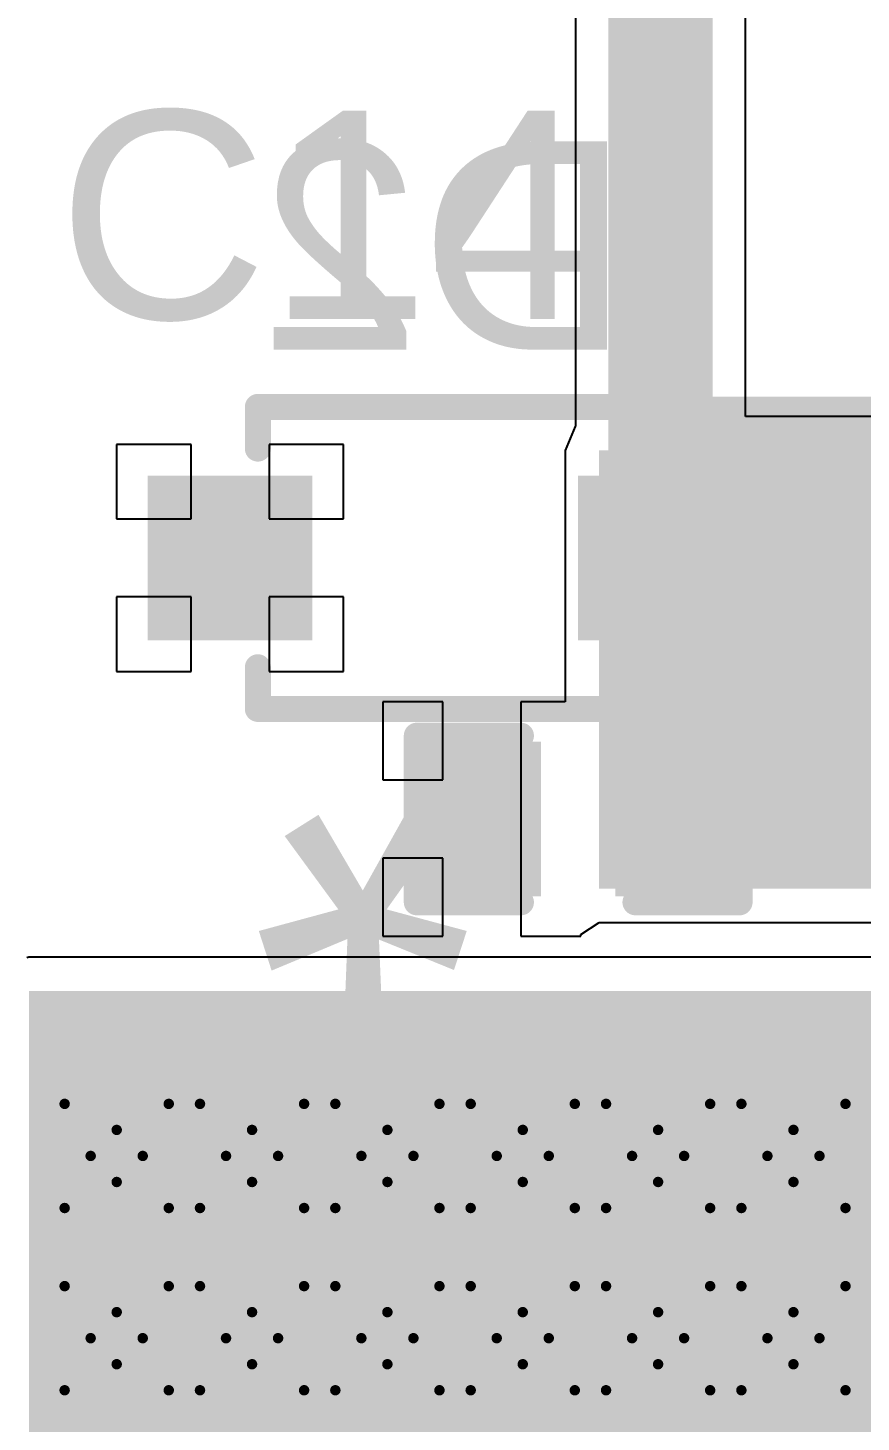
# Model space of a CAD drawing. Header units: millimetres. Extents: x -41 to 155, y -111 to 87.
# Drawn here: x -17.02 to -12.96, y -18.75 to -11.95 of the extents above; entities that cross this region are included whole.
import ezdxf

# ---------------------------------------------------------------- set-up
doc = ezdxf.new("R2010")
doc.units = ezdxf.units.MM
for name, color, linetype in [('BottomLayer', 5, 'Continuous'), ('BottomOverlay', 54, 'Continuous'), ('BottomPaste', 16, 'Continuous'), ('BottomSolder', 6, 'Continuous'), ('DrillDrawing', 1, 'Continuous'), ('Mechanical1', 6, 'Continuous'), ('Mechanical2', 216, 'Continuous'), ('TopLayer', 1, 'Continuous'), ('TopOverlay', 2, 'Continuous'), ('TopSolder', 216, 'Continuous'), ('ViaHoleLayer', 16, 'Continuous')]:
    doc.layers.add(name, color=color, linetype=linetype)
doc.styles.add('Arial', font='', dxfattribs={"height": 0.2})
doc.styles.get('Arial').set_extended_font_data('Arial')

# ---------------------------------------------------------------- blocks, each defined once
blk = doc.blocks.new('C___0402_B_58')
at = {"layer": 'BottomLayer'}
for points in [[(-0.2413, 0.3175), (-0.2413, -0.3175), (-0.6985, -0.3175), (-0.6985, 0.3175)], [(0.6985, 0.3175), (0.6985, -0.3175), (0.2413, -0.3175), (0.2413, 0.3175)]]:
    blk.add_hatch(color=5, dxfattribs=at).paths.add_polyline_path(points)
at = {"layer": 'BottomPaste'}
for points in [[(-0.2413, 0.3175), (-0.2413, -0.3175), (-0.6985, -0.3175), (-0.6985, 0.3175)], [(0.6985, 0.3175), (0.6985, -0.3175), (0.2413, -0.3175), (0.2413, 0.3175)]]:
    blk.add_hatch(color=16, dxfattribs=at).paths.add_polyline_path(points)
at = {"layer": 'BottomSolder'}
for points in [[(-0.1813, 0.3775), (-0.1813, -0.3775), (-0.7585, -0.3775), (-0.7585, 0.3775)], [(0.7585, 0.3775), (0.7585, -0.3775), (0.1813, -0.3775), (0.1813, 0.3775)]]:
    blk.add_hatch(color=6, dxfattribs=at).paths.add_polyline_path(points)
at = {"layer": 'BottomOverlay', "const_width": 0.127}
for points in [[(-0.7874, 0.4064), (-0.2794, 0.4064)], [(-0.7874, -0.4064), (-0.7874, 0.4064)], [(0.2794, 0.4064), (0.7874, 0.4064)], [(0.7874, -0.4064), (0.7874, 0.4064)], [(-0.7874, -0.4064), (-0.2794, -0.4064)], [(0.2794, -0.4064), (0.7874, -0.4064)]]:
    blk.add_lwpolyline(points, dxfattribs=at)
at = {"layer": 'BottomOverlay', "const_width": 0.0635}
for points in [[(-0.8191, 0.4064, 1), (-0.7556, 0.4064, 1)], [(-0.8191, 0.4064, 1), (-0.7556, 0.4064, 1)], [(-0.3111, 0.4064, 1), (-0.2477, 0.4064, 1)], [(0.2477, 0.4064, 1), (0.3111, 0.4064, 1)], [(0.7556, 0.4064, 1), (0.8191, 0.4064, 1)], [(0.7556, 0.4064, 1), (0.8191, 0.4064, 1)], [(-0.8191, -0.4064, 1), (-0.7556, -0.4064, 1)], [(-0.8191, -0.4064, 1), (-0.7556, -0.4064, 1)], [(-0.3111, -0.4064, 1), (-0.2477, -0.4064, 1)], [(0.2477, -0.4064, 1), (0.3111, -0.4064, 1)], [(0.7556, -0.4064, 1), (0.8191, -0.4064, 1)], [(0.7556, -0.4064, 1), (0.8191, -0.4064, 1)]]:
    blk.add_lwpolyline(points, format="xyb", close=True, dxfattribs=at)
blk = doc.blocks.new('SOD323F_B_98')
at = {"layer": 'BottomLayer'}
for points in [[(-1.35, 0.3), (-0.75, 0.3), (-0.75, -0.3), (-1.35, -0.3)], [(0.75, 0.3), (1.35, 0.3), (1.35, -0.3), (0.75, -0.3)]]:
    blk.add_hatch(color=5, dxfattribs=at).paths.add_polyline_path(points)
at = {"layer": 'BottomOverlay'}
for points in [[(0.9884, 0.3802), (2.1082, 0.3802), (2.1082, 0.7866), (0.9884, 0.7866)], [(1.4224, -0.4572), (2.1082, -0.4572), (2.1082, 0.4064), (1.4224, 0.4064)], [(0.9884, -0.7882), (2.1082, -0.7882), (2.1082, -0.3818), (0.9884, -0.3818)]]:
    blk.add_hatch(color=54, dxfattribs=at).paths.add_polyline_path(points)
at = {"layer": 'BottomPaste'}
for points in [[(-1.35, 0.3), (-0.75, 0.3), (-0.75, -0.3), (-1.35, -0.3)], [(0.75, 0.3), (1.35, 0.3), (1.35, -0.3), (0.75, -0.3)]]:
    blk.add_hatch(color=16, dxfattribs=at).paths.add_polyline_path(points)
at = {"layer": 'BottomSolder'}
for points in [[(-1.4516, 0.4016), (-0.6484, 0.4016), (-0.6484, -0.4016), (-1.4516, -0.4016)], [(0.6484, 0.4016), (1.4516, 0.4016), (1.4516, -0.4016), (0.6484, -0.4016)]]:
    blk.add_hatch(color=6, dxfattribs=at).paths.add_polyline_path(points)
at = {"layer": 'BottomOverlay', "const_width": 0.127}
for points in [[(-0.9144, 0.7366), (0.9884, 0.7366)], [(-0.9144, 0.5334), (-0.9144, 0.7366)], [(-0.9144, -0.7366), (-0.9144, -0.5334)], [(-0.9144, -0.7366), (0.9884, -0.7366)]]:
    blk.add_lwpolyline(points, dxfattribs=at)
at = {"layer": 'BottomOverlay', "const_width": 0.0635}
for points in [[(-0.9461, 0.7366, 1), (-0.8827, 0.7366, 1)], [(-0.9461, 0.7366, 1), (-0.8827, 0.7366, 1)], [(0.9567, 0.7366, 1), (1.0202, 0.7366, 1)], [(-0.9461, 0.5334, 1), (-0.8827, 0.5334, 1)], [(-0.9461, -0.5334, 1), (-0.8827, -0.5334, 1)], [(-0.9461, -0.7366, 1), (-0.8827, -0.7366, 1)], [(-0.9461, -0.7366, 1), (-0.8827, -0.7366, 1)], [(0.9567, -0.7366, 1), (1.0202, -0.7366, 1)]]:
    blk.add_lwpolyline(points, format="xyb", close=True, dxfattribs=at)

msp = doc.modelspace()

# ---------------------------------------------------------------- hatches: boundary and pattern name
at = {"layer": 'BottomLayer'}
msp.add_hatch(color=5, dxfattribs=at).paths.add_polyline_path([(-14.236, -16.1517), (-11.8746, -16.1517), (-11.8746, -14.014), (-14.236, -14.014)])
h = msp.add_hatch(color=5, dxfattribs=at)
edge = h.paths.add_edge_path()
edge.add_arc((-16.5893, -17.4561), 0.3, 0, 360)
h = msp.add_hatch(color=5, dxfattribs=at)
edge = h.paths.add_edge_path()
edge.add_arc((-15.9289, -17.4561), 0.3, 0, 360)
h = msp.add_hatch(color=5, dxfattribs=at)
edge = h.paths.add_edge_path()
edge.add_arc((-15.2685, -17.4561), 0.3, 0, 360)
h = msp.add_hatch(color=5, dxfattribs=at)
edge = h.paths.add_edge_path()
edge.add_arc((-14.6081, -17.4561), 0.3, 0, 360)
h = msp.add_hatch(color=5, dxfattribs=at)
edge = h.paths.add_edge_path()
edge.add_arc((-13.9477, -17.4561), 0.3, 0, 360)
h = msp.add_hatch(color=5, dxfattribs=at)
edge = h.paths.add_edge_path()
edge.add_arc((-13.2873, -17.4561), 0.3, 0, 360)
h = msp.add_hatch(color=5, dxfattribs=at)
edge = h.paths.add_edge_path()
edge.add_arc((-16.5893, -18.3451), 0.3, 0, 360)
h = msp.add_hatch(color=5, dxfattribs=at)
edge = h.paths.add_edge_path()
edge.add_arc((-15.9289, -18.3451), 0.3, 0, 360)
h = msp.add_hatch(color=5, dxfattribs=at)
edge = h.paths.add_edge_path()
edge.add_arc((-15.2685, -18.3451), 0.3, 0, 360)
h = msp.add_hatch(color=5, dxfattribs=at)
edge = h.paths.add_edge_path()
edge.add_arc((-14.6081, -18.3451), 0.3, 0, 360)
h = msp.add_hatch(color=5, dxfattribs=at)
edge = h.paths.add_edge_path()
edge.add_arc((-13.9477, -18.3451), 0.3, 0, 360)
h = msp.add_hatch(color=5, dxfattribs=at)
edge = h.paths.add_edge_path()
edge.add_arc((-13.2873, -18.3451), 0.3, 0, 360)
at = {"layer": 'BottomSolder'}
h = msp.add_hatch(color=6, dxfattribs=at)
edge = h.paths.add_edge_path()
edge.add_arc((-16.5893, -17.4561), 0.4016, 0, 360)
h = msp.add_hatch(color=6, dxfattribs=at)
edge = h.paths.add_edge_path()
edge.add_arc((-15.9289, -17.4561), 0.4016, 0, 360)
h = msp.add_hatch(color=6, dxfattribs=at)
edge = h.paths.add_edge_path()
edge.add_arc((-15.2685, -17.4561), 0.4016, 0, 360)
h = msp.add_hatch(color=6, dxfattribs=at)
edge = h.paths.add_edge_path()
edge.add_arc((-14.6081, -17.4561), 0.4016, 0, 360)
h = msp.add_hatch(color=6, dxfattribs=at)
edge = h.paths.add_edge_path()
edge.add_arc((-13.9477, -17.4561), 0.4016, 0, 360)
h = msp.add_hatch(color=6, dxfattribs=at)
edge = h.paths.add_edge_path()
edge.add_arc((-13.2873, -17.4561), 0.4016, 0, 360)
h = msp.add_hatch(color=6, dxfattribs=at)
edge = h.paths.add_edge_path()
edge.add_arc((-12.6269, -17.4561), 0.4016, 0, 360)
h = msp.add_hatch(color=6, dxfattribs=at)
edge = h.paths.add_edge_path()
edge.add_arc((-16.5893, -18.3451), 0.4016, 0, 360)
h = msp.add_hatch(color=6, dxfattribs=at)
edge = h.paths.add_edge_path()
edge.add_arc((-15.9289, -18.3451), 0.4016, 0, 360)
h = msp.add_hatch(color=6, dxfattribs=at)
edge = h.paths.add_edge_path()
edge.add_arc((-15.2685, -18.3451), 0.4016, 0, 360)
h = msp.add_hatch(color=6, dxfattribs=at)
edge = h.paths.add_edge_path()
edge.add_arc((-14.6081, -18.3451), 0.4016, 0, 360)
h = msp.add_hatch(color=6, dxfattribs=at)
edge = h.paths.add_edge_path()
edge.add_arc((-13.9477, -18.3451), 0.4016, 0, 360)
h = msp.add_hatch(color=6, dxfattribs=at)
edge = h.paths.add_edge_path()
edge.add_arc((-13.2873, -18.3451), 0.4016, 0, 360)
h = msp.add_hatch(color=6, dxfattribs=at)
edge = h.paths.add_edge_path()
edge.add_arc((-12.6269, -18.3451), 0.4016, 0, 360)
at = {"layer": 'TopLayer'}
msp.add_hatch(color=1, dxfattribs=at).paths.add_polyline_path([(-17.018, -20.1549), (-10.3251, -20.1549), (-10.3251, -16.6515), (-17.018, -16.6515)])
h = msp.add_hatch(color=1, dxfattribs=at)
edge = h.paths.add_edge_path()
edge.add_arc((-16.5893, -17.4561), 0.3, 0, 360)
h = msp.add_hatch(color=1, dxfattribs=at)
edge = h.paths.add_edge_path()
edge.add_arc((-15.9289, -17.4561), 0.3, 0, 360)
h = msp.add_hatch(color=1, dxfattribs=at)
edge = h.paths.add_edge_path()
edge.add_arc((-15.2685, -17.4561), 0.3, 0, 360)
h = msp.add_hatch(color=1, dxfattribs=at)
edge = h.paths.add_edge_path()
edge.add_arc((-14.6081, -17.4561), 0.3, 0, 360)
h = msp.add_hatch(color=1, dxfattribs=at)
edge = h.paths.add_edge_path()
edge.add_arc((-13.9477, -17.4561), 0.3, 0, 360)
h = msp.add_hatch(color=1, dxfattribs=at)
edge = h.paths.add_edge_path()
edge.add_arc((-13.2873, -17.4561), 0.3, 0, 360)
h = msp.add_hatch(color=1, dxfattribs=at)
edge = h.paths.add_edge_path()
edge.add_arc((-16.5893, -18.3451), 0.3, 0, 360)
h = msp.add_hatch(color=1, dxfattribs=at)
edge = h.paths.add_edge_path()
edge.add_arc((-15.9289, -18.3451), 0.3, 0, 360)
h = msp.add_hatch(color=1, dxfattribs=at)
edge = h.paths.add_edge_path()
edge.add_arc((-15.2685, -18.3451), 0.3, 0, 360)
h = msp.add_hatch(color=1, dxfattribs=at)
edge = h.paths.add_edge_path()
edge.add_arc((-14.6081, -18.3451), 0.3, 0, 360)
h = msp.add_hatch(color=1, dxfattribs=at)
edge = h.paths.add_edge_path()
edge.add_arc((-13.9477, -18.3451), 0.3, 0, 360)
h = msp.add_hatch(color=1, dxfattribs=at)
edge = h.paths.add_edge_path()
edge.add_arc((-13.2873, -18.3451), 0.3, 0, 360)
at = {"layer": 'TopSolder'}
h = msp.add_hatch(color=216, dxfattribs=at)
edge = h.paths.add_edge_path()
edge.add_arc((-16.5893, -17.4561), 0.4016, 0, 360)
h = msp.add_hatch(color=216, dxfattribs=at)
edge = h.paths.add_edge_path()
edge.add_arc((-15.9289, -17.4561), 0.4016, 0, 360)
h = msp.add_hatch(color=216, dxfattribs=at)
edge = h.paths.add_edge_path()
edge.add_arc((-15.2685, -17.4561), 0.4016, 0, 360)
h = msp.add_hatch(color=216, dxfattribs=at)
edge = h.paths.add_edge_path()
edge.add_arc((-14.6081, -17.4561), 0.4016, 0, 360)
h = msp.add_hatch(color=216, dxfattribs=at)
edge = h.paths.add_edge_path()
edge.add_arc((-13.9477, -17.4561), 0.4016, 0, 360)
h = msp.add_hatch(color=216, dxfattribs=at)
edge = h.paths.add_edge_path()
edge.add_arc((-13.2873, -17.4561), 0.4016, 0, 360)
h = msp.add_hatch(color=216, dxfattribs=at)
edge = h.paths.add_edge_path()
edge.add_arc((-12.6269, -17.4561), 0.4016, 0, 360)
h = msp.add_hatch(color=216, dxfattribs=at)
edge = h.paths.add_edge_path()
edge.add_arc((-16.5893, -18.3451), 0.4016, 0, 360)
h = msp.add_hatch(color=216, dxfattribs=at)
edge = h.paths.add_edge_path()
edge.add_arc((-15.9289, -18.3451), 0.4016, 0, 360)
h = msp.add_hatch(color=216, dxfattribs=at)
edge = h.paths.add_edge_path()
edge.add_arc((-15.2685, -18.3451), 0.4016, 0, 360)
h = msp.add_hatch(color=216, dxfattribs=at)
edge = h.paths.add_edge_path()
edge.add_arc((-14.6081, -18.3451), 0.4016, 0, 360)
h = msp.add_hatch(color=216, dxfattribs=at)
edge = h.paths.add_edge_path()
edge.add_arc((-13.9477, -18.3451), 0.4016, 0, 360)
h = msp.add_hatch(color=216, dxfattribs=at)
edge = h.paths.add_edge_path()
edge.add_arc((-13.2873, -18.3451), 0.4016, 0, 360)
h = msp.add_hatch(color=216, dxfattribs=at)
edge = h.paths.add_edge_path()
edge.add_arc((-12.6269, -18.3451), 0.4016, 0, 360)
at = {"layer": 'ViaHoleLayer'}
h = msp.add_hatch(color=16, dxfattribs=at)
edge = h.paths.add_edge_path()
edge.add_arc((-16.5893, -17.4561), 0.15, 0, 360)
h = msp.add_hatch(color=16, dxfattribs=at)
edge = h.paths.add_edge_path()
edge.add_arc((-15.9289, -17.4561), 0.15, 0, 360)
h = msp.add_hatch(color=16, dxfattribs=at)
edge = h.paths.add_edge_path()
edge.add_arc((-15.2685, -17.4561), 0.15, 0, 360)
h = msp.add_hatch(color=16, dxfattribs=at)
edge = h.paths.add_edge_path()
edge.add_arc((-14.6081, -17.4561), 0.15, 0, 360)
h = msp.add_hatch(color=16, dxfattribs=at)
edge = h.paths.add_edge_path()
edge.add_arc((-13.9477, -17.4561), 0.15, 0, 360)
h = msp.add_hatch(color=16, dxfattribs=at)
edge = h.paths.add_edge_path()
edge.add_arc((-13.2873, -17.4561), 0.15, 0, 360)
h = msp.add_hatch(color=16, dxfattribs=at)
edge = h.paths.add_edge_path()
edge.add_arc((-16.5893, -18.3451), 0.15, 0, 360)
h = msp.add_hatch(color=16, dxfattribs=at)
edge = h.paths.add_edge_path()
edge.add_arc((-15.9289, -18.3451), 0.15, 0, 360)
h = msp.add_hatch(color=16, dxfattribs=at)
edge = h.paths.add_edge_path()
edge.add_arc((-15.2685, -18.3451), 0.15, 0, 360)
h = msp.add_hatch(color=16, dxfattribs=at)
edge = h.paths.add_edge_path()
edge.add_arc((-14.6081, -18.3451), 0.15, 0, 360)
h = msp.add_hatch(color=16, dxfattribs=at)
edge = h.paths.add_edge_path()
edge.add_arc((-13.9477, -18.3451), 0.15, 0, 360)
h = msp.add_hatch(color=16, dxfattribs=at)
edge = h.paths.add_edge_path()
edge.add_arc((-13.2873, -18.3451), 0.15, 0, 360)

# ---------------------------------------------------------------- linework, layer by layer
at = {"layer": 'BottomLayer'}
for p, q in [((-13.5217, -13.849), (-13.5217, -10.6766)), ((-14.3504, -10.8482), (-14.3504, -13.8964)), ((-11.8746, -13.849), (-13.5217, -13.849)), ((-14.3527, -13.8973), (-14.401, -14.014)), ((-14.3504, -13.8964), (-14.3527, -13.8973)), ((-16.2266, -13.9848), (-16.5901, -13.9848)), ((-16.5901, -13.9848), (-16.5901, -14.3483)), ((-16.2266, -14.3483), (-16.2266, -13.9848)), ((-15.4821, -13.9848), (-15.8456, -13.9848)), ((-15.8456, -13.9848), (-15.8456, -14.3483)), ((-15.4821, -14.3483), (-15.4821, -13.9848)), ((-14.401, -14.014), (-14.401, -15.2409)), ((-16.5901, -14.3483), (-16.2266, -14.3483)), ((-15.8456, -14.3483), (-15.4821, -14.3483)), ((-16.2266, -14.7293), (-16.5901, -14.7293)), ((-16.5901, -14.7293), (-16.5901, -15.0928)), ((-16.2266, -15.0928), (-16.2266, -14.7293)), ((-15.4821, -14.7293), (-15.8456, -14.7293)), ((-15.8456, -14.7293), (-15.8456, -15.0928)), ((-15.4821, -15.0928), (-15.4821, -14.7293)), ((-16.5901, -15.0928), (-16.2266, -15.0928)), ((-15.8456, -15.0928), (-15.4821, -15.0928)), ((-14.998, -15.2409), (-15.2901, -15.2409)), ((-15.2901, -15.2409), (-15.2901, -15.6219)), ((-14.998, -15.6219), (-14.998, -15.2409)), ((-14.401, -15.2409), (-14.617, -15.2409)), ((-14.617, -15.2409), (-14.617, -15.8124)), ((-15.2901, -15.6219), (-14.998, -15.6219)), ((-14.617, -15.8124), (-14.617, -16.3839)), ((-14.998, -16.0029), (-15.2901, -16.0029)), ((-15.2901, -16.0029), (-15.2901, -16.3839)), ((-14.998, -16.3839), (-14.998, -16.0029)), ((-14.3249, -16.376), (-14.236, -16.3166)), ((-14.236, -16.3166), (-12.8423, -16.3166)), ((-15.2901, -16.3839), (-14.998, -16.3839)), ((-14.617, -16.3839), (-14.3249, -16.3839)), ((-14.3249, -16.3839), (-14.3249, -16.376))]:
    msp.add_line(p, q, dxfattribs=at)
at = {"layer": 'BottomLayer', "const_width": 0.508}
msp.add_lwpolyline([(-13.9361, -14.5388), (-13.9361, -10.6765)], dxfattribs=at)
at = {"layer": 'BottomLayer', "const_width": 0.254}
msp.add_lwpolyline([(-14.0631, -14.5388, 1), (-13.8091, -14.5388, 1)], format="xyb", close=True, dxfattribs=at)
at = {"layer": 'DrillDrawing', "const_width": 0.0508}
for points in [[(-16.8433, -17.2021), (-16.5893, -17.3291)], [(-16.8433, -17.2021), (-16.7163, -17.4561)], [(-16.5893, -17.3291), (-16.3353, -17.2021)], [(-16.4623, -17.4561), (-16.3353, -17.2021)], [(-16.1829, -17.2021), (-15.9289, -17.3291)], [(-16.1829, -17.2021), (-16.0559, -17.4561)], [(-15.9289, -17.3291), (-15.6749, -17.2021)], [(-15.8019, -17.4561), (-15.6749, -17.2021)], [(-15.5225, -17.2021), (-15.2685, -17.3291)], [(-15.5225, -17.2021), (-15.3955, -17.4561)], [(-15.2685, -17.3291), (-15.0145, -17.2021)], [(-15.1415, -17.4561), (-15.0145, -17.2021)], [(-14.8621, -17.2021), (-14.6081, -17.3291)], [(-14.8621, -17.2021), (-14.7351, -17.4561)], [(-14.6081, -17.3291), (-14.3541, -17.2021)], [(-14.4811, -17.4561), (-14.3541, -17.2021)], [(-14.2017, -17.2021), (-13.9477, -17.3291)], [(-14.2017, -17.2021), (-14.0747, -17.4561)], [(-13.9477, -17.3291), (-13.6937, -17.2021)], [(-13.8207, -17.4561), (-13.6937, -17.2021)], [(-13.5413, -17.2021), (-13.2873, -17.3291)], [(-13.5413, -17.2021), (-13.4143, -17.4561)], [(-13.2873, -17.3291), (-13.0333, -17.2021)], [(-13.1603, -17.4561), (-13.0333, -17.2021)], [(-16.8433, -17.7101), (-16.7163, -17.4561)], [(-16.4623, -17.4561), (-16.3353, -17.7101)], [(-16.1829, -17.7101), (-16.0559, -17.4561)], [(-15.8019, -17.4561), (-15.6749, -17.7101)], [(-15.5225, -17.7101), (-15.3955, -17.4561)], [(-15.1415, -17.4561), (-15.0145, -17.7101)], [(-14.8621, -17.7101), (-14.7351, -17.4561)], [(-14.4811, -17.4561), (-14.3541, -17.7101)], [(-14.2017, -17.7101), (-14.0747, -17.4561)], [(-13.8207, -17.4561), (-13.6937, -17.7101)], [(-13.5413, -17.7101), (-13.4143, -17.4561)], [(-13.1603, -17.4561), (-13.0333, -17.7101)], [(-16.8433, -17.7101), (-16.5893, -17.5831)], [(-16.5893, -17.5831), (-16.3353, -17.7101)], [(-16.1829, -17.7101), (-15.9289, -17.5831)], [(-15.9289, -17.5831), (-15.6749, -17.7101)], [(-15.5225, -17.7101), (-15.2685, -17.5831)], [(-15.2685, -17.5831), (-15.0145, -17.7101)], [(-14.8621, -17.7101), (-14.6081, -17.5831)], [(-14.6081, -17.5831), (-14.3541, -17.7101)], [(-14.2017, -17.7101), (-13.9477, -17.5831)], [(-13.9477, -17.5831), (-13.6937, -17.7101)], [(-13.5413, -17.7101), (-13.2873, -17.5831)], [(-13.2873, -17.5831), (-13.0333, -17.7101)], [(-16.8433, -18.0911), (-16.5893, -18.2181)], [(-16.8433, -18.0911), (-16.7163, -18.3451)], [(-16.5893, -18.2181), (-16.3353, -18.0911)], [(-16.4623, -18.3451), (-16.3353, -18.0911)], [(-16.1829, -18.0911), (-15.9289, -18.2181)], [(-16.1829, -18.0911), (-16.0559, -18.3451)], [(-15.9289, -18.2181), (-15.6749, -18.0911)], [(-15.8019, -18.3451), (-15.6749, -18.0911)], [(-15.5225, -18.0911), (-15.2685, -18.2181)], [(-15.5225, -18.0911), (-15.3955, -18.3451)], [(-15.2685, -18.2181), (-15.0145, -18.0911)], [(-15.1415, -18.3451), (-15.0145, -18.0911)], [(-14.8621, -18.0911), (-14.6081, -18.2181)], [(-14.8621, -18.0911), (-14.7351, -18.3451)], [(-14.6081, -18.2181), (-14.3541, -18.0911)], [(-14.4811, -18.3451), (-14.3541, -18.0911)], [(-14.2017, -18.0911), (-13.9477, -18.2181)], [(-14.2017, -18.0911), (-14.0747, -18.3451)], [(-13.9477, -18.2181), (-13.6937, -18.0911)], [(-13.8207, -18.3451), (-13.6937, -18.0911)], [(-13.5413, -18.0911), (-13.2873, -18.2181)], [(-13.5413, -18.0911), (-13.4143, -18.3451)], [(-13.2873, -18.2181), (-13.0333, -18.0911)], [(-13.1603, -18.3451), (-13.0333, -18.0911)], [(-16.8433, -18.5991), (-16.7163, -18.3451)], [(-16.4623, -18.3451), (-16.3353, -18.5991)], [(-16.1829, -18.5991), (-16.0559, -18.3451)], [(-15.8019, -18.3451), (-15.6749, -18.5991)], [(-15.5225, -18.5991), (-15.3955, -18.3451)], [(-15.1415, -18.3451), (-15.0145, -18.5991)], [(-14.8621, -18.5991), (-14.7351, -18.3451)], [(-14.4811, -18.3451), (-14.3541, -18.5991)], [(-14.2017, -18.5991), (-14.0747, -18.3451)], [(-13.8207, -18.3451), (-13.6937, -18.5991)], [(-13.5413, -18.5991), (-13.4143, -18.3451)], [(-13.1603, -18.3451), (-13.0333, -18.5991)], [(-16.8433, -18.5991), (-16.5893, -18.4721)], [(-16.5893, -18.4721), (-16.3353, -18.5991)], [(-16.1829, -18.5991), (-15.9289, -18.4721)], [(-15.9289, -18.4721), (-15.6749, -18.5991)], [(-15.5225, -18.5991), (-15.2685, -18.4721)], [(-15.2685, -18.4721), (-15.0145, -18.5991)], [(-14.8621, -18.5991), (-14.6081, -18.4721)], [(-14.6081, -18.4721), (-14.3541, -18.5991)], [(-14.2017, -18.5991), (-13.9477, -18.4721)], [(-13.9477, -18.4721), (-13.6937, -18.5991)], [(-13.5413, -18.5991), (-13.2873, -18.4721)], [(-13.2873, -18.4721), (-13.0333, -18.5991)]]:
    msp.add_lwpolyline(points, dxfattribs=at)
at = {"layer": 'DrillDrawing', "const_width": 0.0254}
for points in [[(-16.856, -17.2021, 1), (-16.8306, -17.2021, 1)], [(-16.856, -17.2021, 1), (-16.8306, -17.2021, 1)], [(-16.348, -17.2021, 1), (-16.3226, -17.2021, 1)], [(-16.348, -17.2021, 1), (-16.3226, -17.2021, 1)], [(-16.1956, -17.2021, 1), (-16.1702, -17.2021, 1)], [(-16.1956, -17.2021, 1), (-16.1702, -17.2021, 1)], [(-15.6876, -17.2021, 1), (-15.6622, -17.2021, 1)], [(-15.6876, -17.2021, 1), (-15.6622, -17.2021, 1)], [(-15.5352, -17.2021, 1), (-15.5098, -17.2021, 1)], [(-15.5352, -17.2021, 1), (-15.5098, -17.2021, 1)], [(-15.0272, -17.2021, 1), (-15.0018, -17.2021, 1)], [(-15.0272, -17.2021, 1), (-15.0018, -17.2021, 1)], [(-14.8748, -17.2021, 1), (-14.8494, -17.2021, 1)], [(-14.8748, -17.2021, 1), (-14.8494, -17.2021, 1)], [(-14.3668, -17.2021, 1), (-14.3414, -17.2021, 1)], [(-14.3668, -17.2021, 1), (-14.3414, -17.2021, 1)], [(-14.2144, -17.2021, 1), (-14.189, -17.2021, 1)], [(-14.2144, -17.2021, 1), (-14.189, -17.2021, 1)], [(-13.7064, -17.2021, 1), (-13.681, -17.2021, 1)], [(-13.7064, -17.2021, 1), (-13.681, -17.2021, 1)], [(-13.554, -17.2021, 1), (-13.5286, -17.2021, 1)], [(-13.554, -17.2021, 1), (-13.5286, -17.2021, 1)], [(-13.046, -17.2021, 1), (-13.0206, -17.2021, 1)], [(-13.046, -17.2021, 1), (-13.0206, -17.2021, 1)], [(-16.602, -17.3291, 1), (-16.5766, -17.3291, 1)], [(-16.602, -17.3291, 1), (-16.5766, -17.3291, 1)], [(-15.9416, -17.3291, 1), (-15.9162, -17.3291, 1)], [(-15.9416, -17.3291, 1), (-15.9162, -17.3291, 1)], [(-15.2812, -17.3291, 1), (-15.2558, -17.3291, 1)], [(-15.2812, -17.3291, 1), (-15.2558, -17.3291, 1)], [(-14.6208, -17.3291, 1), (-14.5954, -17.3291, 1)], [(-14.6208, -17.3291, 1), (-14.5954, -17.3291, 1)], [(-13.9604, -17.3291, 1), (-13.935, -17.3291, 1)], [(-13.9604, -17.3291, 1), (-13.935, -17.3291, 1)], [(-13.3, -17.3291, 1), (-13.2746, -17.3291, 1)], [(-13.3, -17.3291, 1), (-13.2746, -17.3291, 1)], [(-16.729, -17.4561, 1), (-16.7036, -17.4561, 1)], [(-16.729, -17.4561, 1), (-16.7036, -17.4561, 1)], [(-16.475, -17.4561, 1), (-16.4496, -17.4561, 1)], [(-16.475, -17.4561, 1), (-16.4496, -17.4561, 1)], [(-16.0686, -17.4561, 1), (-16.0432, -17.4561, 1)], [(-16.0686, -17.4561, 1), (-16.0432, -17.4561, 1)], [(-15.8146, -17.4561, 1), (-15.7892, -17.4561, 1)], [(-15.8146, -17.4561, 1), (-15.7892, -17.4561, 1)], [(-15.4082, -17.4561, 1), (-15.3828, -17.4561, 1)], [(-15.4082, -17.4561, 1), (-15.3828, -17.4561, 1)], [(-15.1542, -17.4561, 1), (-15.1288, -17.4561, 1)], [(-15.1542, -17.4561, 1), (-15.1288, -17.4561, 1)], [(-14.7478, -17.4561, 1), (-14.7224, -17.4561, 1)], [(-14.7478, -17.4561, 1), (-14.7224, -17.4561, 1)], [(-14.4938, -17.4561, 1), (-14.4684, -17.4561, 1)], [(-14.4938, -17.4561, 1), (-14.4684, -17.4561, 1)], [(-14.0874, -17.4561, 1), (-14.062, -17.4561, 1)], [(-14.0874, -17.4561, 1), (-14.062, -17.4561, 1)], [(-13.8334, -17.4561, 1), (-13.808, -17.4561, 1)], [(-13.8334, -17.4561, 1), (-13.808, -17.4561, 1)], [(-13.427, -17.4561, 1), (-13.4016, -17.4561, 1)], [(-13.427, -17.4561, 1), (-13.4016, -17.4561, 1)], [(-13.173, -17.4561, 1), (-13.1476, -17.4561, 1)], [(-13.173, -17.4561, 1), (-13.1476, -17.4561, 1)], [(-16.602, -17.5831, 1), (-16.5766, -17.5831, 1)], [(-16.602, -17.5831, 1), (-16.5766, -17.5831, 1)], [(-15.9416, -17.5831, 1), (-15.9162, -17.5831, 1)], [(-15.9416, -17.5831, 1), (-15.9162, -17.5831, 1)], [(-15.2812, -17.5831, 1), (-15.2558, -17.5831, 1)], [(-15.2812, -17.5831, 1), (-15.2558, -17.5831, 1)], [(-14.6208, -17.5831, 1), (-14.5954, -17.5831, 1)], [(-14.6208, -17.5831, 1), (-14.5954, -17.5831, 1)], [(-13.9604, -17.5831, 1), (-13.935, -17.5831, 1)], [(-13.9604, -17.5831, 1), (-13.935, -17.5831, 1)], [(-13.3, -17.5831, 1), (-13.2746, -17.5831, 1)], [(-13.3, -17.5831, 1), (-13.2746, -17.5831, 1)], [(-16.856, -17.7101, 1), (-16.8306, -17.7101, 1)], [(-16.856, -17.7101, 1), (-16.8306, -17.7101, 1)], [(-16.348, -17.7101, 1), (-16.3226, -17.7101, 1)], [(-16.348, -17.7101, 1), (-16.3226, -17.7101, 1)], [(-16.1956, -17.7101, 1), (-16.1702, -17.7101, 1)], [(-16.1956, -17.7101, 1), (-16.1702, -17.7101, 1)], [(-15.6876, -17.7101, 1), (-15.6622, -17.7101, 1)], [(-15.6876, -17.7101, 1), (-15.6622, -17.7101, 1)], [(-15.5352, -17.7101, 1), (-15.5098, -17.7101, 1)], [(-15.5352, -17.7101, 1), (-15.5098, -17.7101, 1)], [(-15.0272, -17.7101, 1), (-15.0018, -17.7101, 1)], [(-15.0272, -17.7101, 1), (-15.0018, -17.7101, 1)], [(-14.8748, -17.7101, 1), (-14.8494, -17.7101, 1)], [(-14.8748, -17.7101, 1), (-14.8494, -17.7101, 1)], [(-14.3668, -17.7101, 1), (-14.3414, -17.7101, 1)], [(-14.3668, -17.7101, 1), (-14.3414, -17.7101, 1)], [(-14.2144, -17.7101, 1), (-14.189, -17.7101, 1)], [(-14.2144, -17.7101, 1), (-14.189, -17.7101, 1)], [(-13.7064, -17.7101, 1), (-13.681, -17.7101, 1)], [(-13.7064, -17.7101, 1), (-13.681, -17.7101, 1)], [(-13.554, -17.7101, 1), (-13.5286, -17.7101, 1)], [(-13.554, -17.7101, 1), (-13.5286, -17.7101, 1)], [(-13.046, -17.7101, 1), (-13.0206, -17.7101, 1)], [(-13.046, -17.7101, 1), (-13.0206, -17.7101, 1)], [(-16.856, -18.0911, 1), (-16.8306, -18.0911, 1)], [(-16.856, -18.0911, 1), (-16.8306, -18.0911, 1)], [(-16.348, -18.0911, 1), (-16.3226, -18.0911, 1)], [(-16.348, -18.0911, 1), (-16.3226, -18.0911, 1)], [(-16.1956, -18.0911, 1), (-16.1702, -18.0911, 1)], [(-16.1956, -18.0911, 1), (-16.1702, -18.0911, 1)], [(-15.6876, -18.0911, 1), (-15.6622, -18.0911, 1)], [(-15.6876, -18.0911, 1), (-15.6622, -18.0911, 1)], [(-15.5352, -18.0911, 1), (-15.5098, -18.0911, 1)], [(-15.5352, -18.0911, 1), (-15.5098, -18.0911, 1)], [(-15.0272, -18.0911, 1), (-15.0018, -18.0911, 1)], [(-15.0272, -18.0911, 1), (-15.0018, -18.0911, 1)], [(-14.8748, -18.0911, 1), (-14.8494, -18.0911, 1)], [(-14.8748, -18.0911, 1), (-14.8494, -18.0911, 1)], [(-14.3668, -18.0911, 1), (-14.3414, -18.0911, 1)], [(-14.3668, -18.0911, 1), (-14.3414, -18.0911, 1)], [(-14.2144, -18.0911, 1), (-14.189, -18.0911, 1)], [(-14.2144, -18.0911, 1), (-14.189, -18.0911, 1)], [(-13.7064, -18.0911, 1), (-13.681, -18.0911, 1)], [(-13.7064, -18.0911, 1), (-13.681, -18.0911, 1)], [(-13.554, -18.0911, 1), (-13.5286, -18.0911, 1)], [(-13.554, -18.0911, 1), (-13.5286, -18.0911, 1)], [(-13.046, -18.0911, 1), (-13.0206, -18.0911, 1)], [(-13.046, -18.0911, 1), (-13.0206, -18.0911, 1)], [(-16.602, -18.2181, 1), (-16.5766, -18.2181, 1)], [(-16.602, -18.2181, 1), (-16.5766, -18.2181, 1)], [(-15.9416, -18.2181, 1), (-15.9162, -18.2181, 1)], [(-15.9416, -18.2181, 1), (-15.9162, -18.2181, 1)], [(-15.2812, -18.2181, 1), (-15.2558, -18.2181, 1)], [(-15.2812, -18.2181, 1), (-15.2558, -18.2181, 1)], [(-14.6208, -18.2181, 1), (-14.5954, -18.2181, 1)], [(-14.6208, -18.2181, 1), (-14.5954, -18.2181, 1)], [(-13.9604, -18.2181, 1), (-13.935, -18.2181, 1)], [(-13.9604, -18.2181, 1), (-13.935, -18.2181, 1)], [(-13.3, -18.2181, 1), (-13.2746, -18.2181, 1)], [(-13.3, -18.2181, 1), (-13.2746, -18.2181, 1)], [(-16.729, -18.3451, 1), (-16.7036, -18.3451, 1)], [(-16.729, -18.3451, 1), (-16.7036, -18.3451, 1)], [(-16.475, -18.3451, 1), (-16.4496, -18.3451, 1)], [(-16.475, -18.3451, 1), (-16.4496, -18.3451, 1)], [(-16.0686, -18.3451, 1), (-16.0432, -18.3451, 1)], [(-16.0686, -18.3451, 1), (-16.0432, -18.3451, 1)], [(-15.8146, -18.3451, 1), (-15.7892, -18.3451, 1)], [(-15.8146, -18.3451, 1), (-15.7892, -18.3451, 1)], [(-15.4082, -18.3451, 1), (-15.3828, -18.3451, 1)], [(-15.4082, -18.3451, 1), (-15.3828, -18.3451, 1)], [(-15.1542, -18.3451, 1), (-15.1288, -18.3451, 1)], [(-15.1542, -18.3451, 1), (-15.1288, -18.3451, 1)], [(-14.7478, -18.3451, 1), (-14.7224, -18.3451, 1)], [(-14.7478, -18.3451, 1), (-14.7224, -18.3451, 1)], [(-14.4938, -18.3451, 1), (-14.4684, -18.3451, 1)], [(-14.4938, -18.3451, 1), (-14.4684, -18.3451, 1)], [(-14.0874, -18.3451, 1), (-14.062, -18.3451, 1)], [(-14.0874, -18.3451, 1), (-14.062, -18.3451, 1)], [(-13.8334, -18.3451, 1), (-13.808, -18.3451, 1)], [(-13.8334, -18.3451, 1), (-13.808, -18.3451, 1)], [(-13.427, -18.3451, 1), (-13.4016, -18.3451, 1)], [(-13.427, -18.3451, 1), (-13.4016, -18.3451, 1)], [(-13.173, -18.3451, 1), (-13.1476, -18.3451, 1)], [(-13.173, -18.3451, 1), (-13.1476, -18.3451, 1)], [(-16.602, -18.4721, 1), (-16.5766, -18.4721, 1)], [(-16.602, -18.4721, 1), (-16.5766, -18.4721, 1)], [(-15.9416, -18.4721, 1), (-15.9162, -18.4721, 1)], [(-15.9416, -18.4721, 1), (-15.9162, -18.4721, 1)], [(-15.2812, -18.4721, 1), (-15.2558, -18.4721, 1)], [(-15.2812, -18.4721, 1), (-15.2558, -18.4721, 1)], [(-14.6208, -18.4721, 1), (-14.5954, -18.4721, 1)], [(-14.6208, -18.4721, 1), (-14.5954, -18.4721, 1)], [(-13.9604, -18.4721, 1), (-13.935, -18.4721, 1)], [(-13.9604, -18.4721, 1), (-13.935, -18.4721, 1)], [(-13.3, -18.4721, 1), (-13.2746, -18.4721, 1)], [(-13.3, -18.4721, 1), (-13.2746, -18.4721, 1)], [(-16.856, -18.5991, 1), (-16.8306, -18.5991, 1)], [(-16.856, -18.5991, 1), (-16.8306, -18.5991, 1)], [(-16.348, -18.5991, 1), (-16.3226, -18.5991, 1)], [(-16.348, -18.5991, 1), (-16.3226, -18.5991, 1)], [(-16.1956, -18.5991, 1), (-16.1702, -18.5991, 1)], [(-16.1956, -18.5991, 1), (-16.1702, -18.5991, 1)], [(-15.6876, -18.5991, 1), (-15.6622, -18.5991, 1)], [(-15.6876, -18.5991, 1), (-15.6622, -18.5991, 1)], [(-15.5352, -18.5991, 1), (-15.5098, -18.5991, 1)], [(-15.5352, -18.5991, 1), (-15.5098, -18.5991, 1)], [(-15.0272, -18.5991, 1), (-15.0018, -18.5991, 1)], [(-15.0272, -18.5991, 1), (-15.0018, -18.5991, 1)], [(-14.8748, -18.5991, 1), (-14.8494, -18.5991, 1)], [(-14.8748, -18.5991, 1), (-14.8494, -18.5991, 1)], [(-14.3668, -18.5991, 1), (-14.3414, -18.5991, 1)], [(-14.3668, -18.5991, 1), (-14.3414, -18.5991, 1)], [(-14.2144, -18.5991, 1), (-14.189, -18.5991, 1)], [(-14.2144, -18.5991, 1), (-14.189, -18.5991, 1)], [(-13.7064, -18.5991, 1), (-13.681, -18.5991, 1)], [(-13.7064, -18.5991, 1), (-13.681, -18.5991, 1)], [(-13.554, -18.5991, 1), (-13.5286, -18.5991, 1)], [(-13.554, -18.5991, 1), (-13.5286, -18.5991, 1)], [(-13.046, -18.5991, 1), (-13.0206, -18.5991, 1)], [(-13.046, -18.5991, 1), (-13.0206, -18.5991, 1)]]:
    msp.add_lwpolyline(points, format="xyb", close=True, dxfattribs=at)
at = {"layer": 'Mechanical1', "const_width": 0.254}
msp.add_lwpolyline([(-26.7326, 19.8284, -3.064051), (-27.0164, -19.4272)], format="xyb", dxfattribs=at)
at = {"layer": 'Mechanical2', "const_width": 0.254}
msp.add_lwpolyline([(-27.7733, 19.435, -3.216016), (-28.067, -19.0083)], format="xyb", dxfattribs=at)
at = {"layer": 'TopLayer'}
for p, q in [((-17.018, -16.4865), (-17.0273, -16.4904)), ((-10.3251, -16.4865), (-17.018, -16.4865))]:
    msp.add_line(p, q, dxfattribs=at)

# ---------------------------------------------------------------- block references
for name, p in [('SOD323F_B_98', (-14.9861, -14.5388)), ('C___0402_B_58', (-14.3376, -15.8124))]:
    msp.add_blockref(name, p)

# ---------------------------------------------------------------- texts
at = {"layer": 'BottomOverlay', "style": 'Arial', "text_generation_flag": 2}
msp.add_text('D2', height=1.016, dxfattribs=at).set_placement((-14.0803, -13.5226))
msp.add_text('*', height=2.032, rotation=180, dxfattribs=at).set_placement((-15.9416, -14.7939))
at = {"layer": 'TopOverlay', "style": 'Arial'}
msp.add_text('C14', height=1.016, dxfattribs=at).set_placement((-16.8778, -13.3729))

doc.saveas('drawing.dxf')
